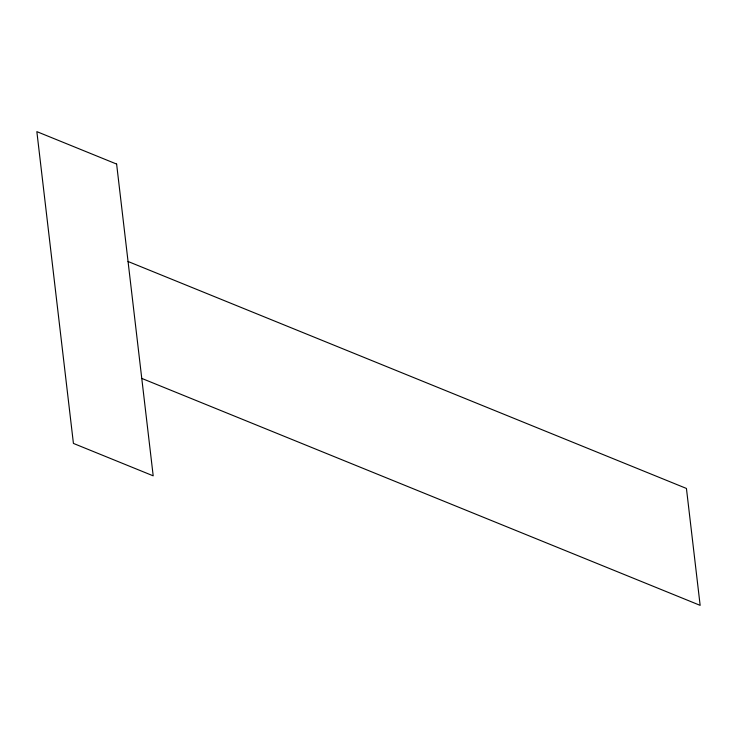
<?xml version="1.0" encoding="UTF-8"?>
<svg xmlns="http://www.w3.org/2000/svg" width="737" height="737" viewBox="0 0 737 737"><rect width="100%" height="100%" fill="white"/><g stroke="black" fill="none" stroke-linecap="round" stroke-linejoin="round"><path stroke-width="1.11" d="M128.045 261.488L686.433 488.447L700.15 605.363L141.762 378.403M116.621 164.065L36.85 131.637L73.424 443.416L153.195 475.835L116.621 164.065"/></g></svg>
